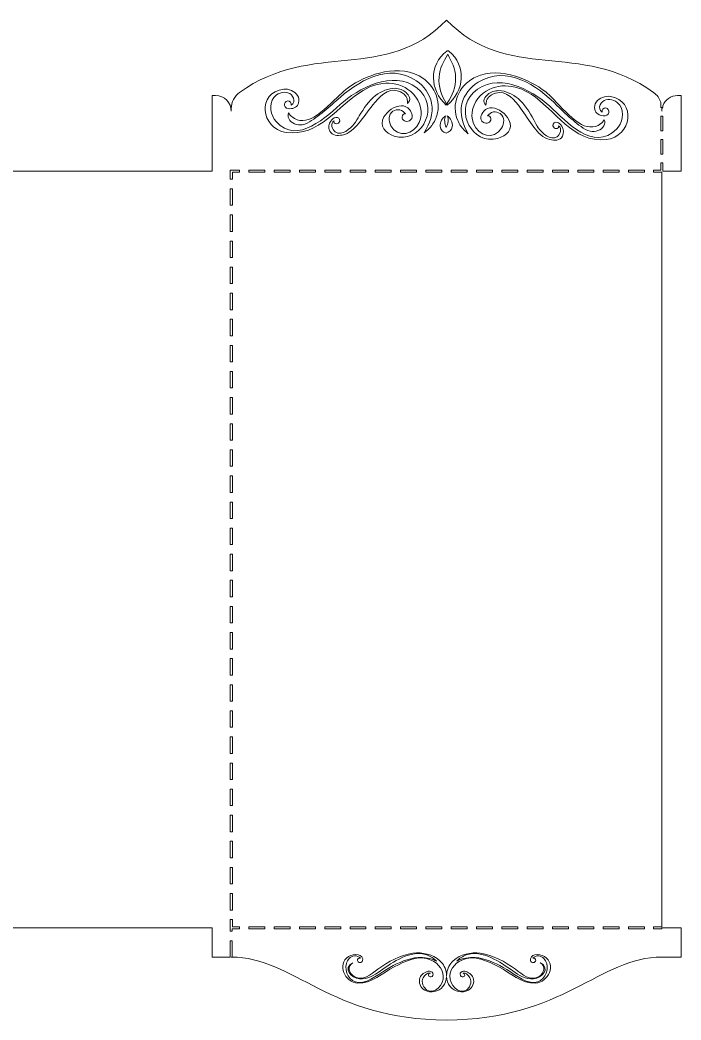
# Model space of a CAD drawing. Extents: x 14 to 986, y -977 to -241.
# Drawn here: x 500 to 986, y -977 to -241 of the extents above; entities that cross this region are included whole.
import ezdxf

# ---------------------------------------------------------------- set-up
doc = ezdxf.new("R2010")
doc.units = 0
doc.header["$MEASUREMENT"] = 0
doc.layers.add('Layer 1', color=7, linetype='Continuous', lineweight=0)

# ---------------------------------------------------------------- blocks, each defined once
blk = doc.blocks.new('Block_0')
at = {"layer": 'Layer 1', "transparency": 33554687}
h = blk.add_hatch(color=256, dxfattribs=at)
h.dxf.hatch_style = 2
h.set_gradient(color1=(240, 202, 210), color2=(240, 202, 210), rotation=58.31008)
edge = h.paths.add_edge_path()
edge.add_spline(control_points=[(972.04, -308.57), (972.04, -308.57), (972.04, -306.53), (972.04, -306.53), (972.04, -306.29), (972.01, -306.06), (972, -305.82), (972, -305.82), (972.38, -305.82), (972.38, -305.82), (972.17, -306.7), (972.04, -307.62), (972.04, -308.57)], knot_values=[0, 0, 0, 0, 1, 1, 1, 2, 2, 2, 3, 3, 3, 4, 4, 4, 4], degree=3, periodic=0)
at = {"layer": 'Layer 1'}
for points, knots in [([(986.16, -352.47), (986.16, -352.47), (986.16, -296.97), (986.16, -296.97), (986.16, -296.97), (983.64, -296.97), (983.64, -296.97), (978.67, -296.97), (974.44, -300.1), (972.79, -304.49), (972.79, -304.49), (972.79, -305.82), (972.79, -305.82), (972.79, -305.82), (972.38, -305.82), (972.38, -305.82), (972.17, -306.7), (972.04, -307.62), (972.04, -308.57), (972.04, -308.57), (972.04, -306.53), (972.04, -306.53), (972.04, -306.29), (972.01, -306.06), (972, -305.82), (972, -305.82), (971.29, -305.82), (971.29, -305.82), (971.29, -305.82), (971.29, -301.97), (971.29, -301.97), (970.35, -299.09), (968.53, -296.53), (966.01, -294.71), (912.26, -256.07), (858.03, -287.83), (813.73, -241.46), (769.46, -287.82), (715.25, -256.09), (661.52, -294.67), (657.68, -297.43), (655.42, -301.88), (655.42, -306.61), (655.42, -306.61), (655.42, -308.59), (655.42, -308.59), (655.42, -302.18), (650.23, -296.99), (643.83, -296.99), (643.83, -296.99), (641.31, -296.99), (641.31, -296.99), (641.31, -296.99), (641.31, -352.49), (641.31, -352.49), (641.31, -352.49), (259.23, -352.49), (259.23, -352.49), (259.23, -352.49), (259.23, -358.49), (259.23, -358.49), (259.23, -358.49), (257.73, -358.49), (257.73, -358.49), (257.73, -358.49), (257.73, -352.49), (257.73, -352.49), (257.73, -352.49), (216.37, -352.49), (216.37, -352.49), (209.31, -352.49), (202.42, -354.69), (196.64, -358.83), (191.46, -362.53), (184.32, -367.8), (175.85, -374.46), (83.12, -456.33), (136.85, -569.55), (13.84, -630.65), (136.85, -691.77), (83.12, -804.98), (175.85, -886.85), (184.36, -893.54), (191.53, -898.83), (196.71, -902.53), (202.45, -906.63), (209.28, -908.82), (216.28, -908.82), (216.28, -908.82), (257.73, -908.82), (257.73, -908.82), (257.73, -908.82), (257.73, -902.82), (257.73, -902.82), (257.73, -902.82), (259.23, -902.82), (259.23, -902.82), (259.23, -902.82), (259.23, -908.82), (259.23, -908.82), (259.23, -908.82), (641.31, -908.82), (641.31, -908.82), (641.31, -908.82), (641.31, -930.33), (641.31, -930.33), (641.31, -930.33), (654.67, -930.33), (654.67, -930.33), (654.67, -930.33), (654.67, -918.33), (654.67, -918.33), (654.67, -918.33), (656.17, -918.33), (656.17, -918.33), (656.17, -918.33), (656.17, -930.33), (656.17, -930.33), (656.17, -930.33), (655.42, -930.33), (655.42, -930.33), (678.26, -930.33), (696.41, -941.9), (719.57, -953.46), (742.72, -965.03), (770.88, -976.6), (813.73, -976.6), (899.43, -976.6), (926.38, -930.33), (972.04, -930.33), (972.04, -930.33), (986.16, -930.33), (986.16, -930.33), (986.16, -930.33), (986.16, -908.82), (986.16, -908.82), (986.16, -908.82), (972.04, -908.82), (972.04, -908.82), (972.04, -908.82), (972.04, -909.57), (972.04, -909.57), (972.04, -909.57), (966.04, -909.57), (966.04, -909.57), (966.04, -909.57), (966.04, -908.07), (966.04, -908.07), (966.04, -908.07), (972.04, -908.07), (972.04, -908.07), (972.04, -908.07), (972.04, -353.24), (972.04, -353.24), (972.04, -353.24), (966.04, -353.24), (966.04, -353.24), (966.04, -353.24), (966.04, -351.74), (966.04, -351.74), (966.04, -351.74), (971.29, -351.74), (971.29, -351.74), (971.29, -351.74), (971.29, -346.49), (971.29, -346.49), (971.29, -346.49), (972.79, -346.49), (972.79, -346.49), (972.79, -346.49), (972.79, -352.47), (972.79, -352.47), (972.79, -352.47), (986.16, -352.47), (986.16, -352.47)], [0, 0, 0, 0, 1, 1, 1, 2, 2, 2, 3, 3, 3, 4, 4, 4, 5, 5, 5, 6, 6, 6, 7, 7, 7, 8, 8, 8, 9, 9, 9, 10, 10, 10, 11, 11, 11, 12, 12, 12, 13, 13, 13, 14, 14, 14, 15, 15, 15, 16, 16, 16, 17, 17, 17, 18, 18, 18, 19, 19, 19, 20, 20, 20, 21, 21, 21, 22, 22, 22, 23, 23, 23, 24, 24, 24, 25, 25, 25, 26, 26, 26, 27, 27, 27, 28, 28, 28, 29, 29, 29, 30, 30, 30, 31, 31, 31, 32, 32, 32, 33, 33, 33, 34, 34, 34, 35, 35, 35, 36, 36, 36, 37, 37, 37, 38, 38, 38, 39, 39, 39, 40, 40, 40, 41, 41, 41, 42, 42, 42, 43, 43, 43, 44, 44, 44, 45, 45, 45, 46, 46, 46, 47, 47, 47, 48, 48, 48, 49, 49, 49, 50, 50, 50, 51, 51, 51, 52, 52, 52, 53, 53, 53, 54, 54, 54, 55, 55, 55, 56, 56, 56, 57, 57, 57, 58, 58, 58, 58]), ([(813.97, -264.34), (814.1, -264.25), (814.4, -264.17), (814.74, -264.09), (815.07, -264.18), (815.37, -264.28), (815.48, -264.38), (828.6, -274.94), (826.82, -293.97), (814.23, -304), (814.23, -304), (814.23, -302.59), (814.23, -302.59), (818.18, -296.91), (820.45, -290.94), (820.42, -283.74), (820.4, -276.8), (817.45, -272.21), (814.68, -266.68), (811.67, -272.08), (808.52, -276.54), (808.19, -283.47), (807.84, -290.65), (809.84, -296.69), (813.52, -302.54), (813.52, -302.54), (813.52, -304.02), (813.52, -304.02), (801.35, -293.45), (800.39, -274.33), (813.97, -264.34)], [0, 0, 0, 0, 1, 1, 1, 2, 2, 2, 3, 3, 3, 4, 4, 4, 5, 5, 5, 6, 6, 6, 7, 7, 7, 8, 8, 8, 9, 9, 9, 10, 10, 10, 10]), ([(695.69, -324.13), (676.72, -321.27), (674.27, -294.58), (693.98, -292.27), (697.67, -291.84), (701.96, -293.72), (704.05, -296.87), (705.12, -298.48), (705.48, -300.37), (704.95, -302.24), (704.09, -305.32), (701.59, -306.63), (698.45, -306.74), (696.88, -306.79), (694.83, -305.96), (694.54, -304.23), (694.28, -302.72), (695.32, -300.99), (696.91, -300.92), (698.58, -300.85), (699.76, -302.59), (699.5, -304.14), (703.45, -301.4), (700.82, -296.05), (697.08, -294.93), (693.41, -293.82), (688.96, -295.46), (686.66, -298.47), (682.78, -303.54), (684.33, -311.74), (688.33, -316.18), (704.28, -333.91), (725.35, -312.18), (737.98, -301.55), (752.44, -289.37), (778.91, -277.23), (794.87, -294.14), (808.07, -308.14), (793.78, -332.78), (775.3, -326.79), (768.87, -324.71), (763.82, -319.53), (767.7, -312.74), (770.15, -308.42), (775.35, -304.64), (780.43, -304.53), (782.81, -304.48), (784.99, -305.38), (786.44, -307.3), (788.42, -309.92), (789.78, -313.52), (786.36, -315.55), (784.21, -316.82), (780.58, -315.35), (781.02, -312.54), (781.21, -311.34), (782.19, -310.08), (783.49, -310.54), (782.14, -309.17), (781.44, -307.92), (779.36, -307.5), (777.64, -307.16), (775.78, -307.54), (774.33, -308.55), (770.78, -311.04), (770.82, -315.67), (772.81, -319.15), (778.12, -328.46), (789.65, -325.71), (793.56, -316.76), (796.72, -309.5), (794.55, -301.52), (789.3, -295.91), (779.35, -285.29), (764.21, -286.22), (752.29, -293.25), (734.3, -303.86), (719.68, -327.76), (695.69, -324.13)], [0, 0, 0, 0, 1, 1, 1, 2, 2, 2, 3, 3, 3, 4, 4, 4, 5, 5, 5, 6, 6, 6, 7, 7, 7, 8, 8, 8, 9, 9, 9, 10, 10, 10, 11, 11, 11, 12, 12, 12, 13, 13, 13, 14, 14, 14, 15, 15, 15, 16, 16, 16, 17, 17, 17, 18, 18, 18, 19, 19, 19, 20, 20, 20, 21, 21, 21, 22, 22, 22, 23, 23, 23, 24, 24, 24, 25, 25, 25, 26, 26, 26, 26]), ([(716.11, -312.79), (723.43, -308.5), (729.32, -302.06), (735.46, -296.3), (737.4, -294.49), (739.35, -292.65), (741.53, -291.12), (748.46, -286.24), (756.17, -282.7), (764.35, -280.51), (774.05, -277.91), (784.44, -277.71), (793.53, -282.54), (796.69, -284.23), (799.55, -286.51), (801.83, -289.28), (805.7, -293.96), (807.85, -299.99), (807.55, -306.08), (807.39, -309.15), (806.62, -312.16), (805.3, -314.93), (804.6, -316.4), (803.76, -317.79), (802.79, -319.09), (801.26, -321.14), (799.23, -322.75), (797.26, -324.34), (801.16, -317.63), (804.39, -310.44), (802.74, -302.5), (801.34, -295.79), (797.11, -290.01), (791.5, -286.18), (771.23, -272.36), (748.22, -286.43), (732.59, -300.9), (728.75, -304.45), (724.8, -307.87), (720.56, -310.94), (716.67, -313.76), (712.52, -317.55), (707.65, -318.47), (703.82, -319.19), (699.52, -317.52), (697.7, -313.99), (697.08, -312.77), (696.89, -310.97), (697.59, -309.75), (697.9, -310.58), (699.68, -312.25), (700.06, -312.59), (704.85, -316.83), (710.92, -315.83), (716.11, -312.79)], [0, 0, 0, 0, 1, 1, 1, 2, 2, 2, 3, 3, 3, 4, 4, 4, 5, 5, 5, 6, 6, 6, 7, 7, 7, 8, 8, 8, 9, 9, 9, 10, 10, 10, 11, 11, 11, 12, 12, 12, 13, 13, 13, 14, 14, 14, 15, 15, 15, 16, 16, 16, 17, 17, 17, 18, 18, 18, 18]), ([(931.01, -329.37), (906.88, -331.92), (893.34, -307.4), (875.84, -296), (864.24, -288.44), (849.16, -286.84), (838.74, -297.01), (833.25, -302.38), (830.73, -310.25), (833.57, -317.65), (837.07, -326.76), (848.48, -330.02), (854.19, -320.96), (856.33, -317.57), (856.58, -312.94), (853.14, -310.31), (851.74, -309.23), (849.9, -308.77), (848.15, -309.03), (846.06, -309.35), (845.31, -310.58), (843.9, -311.88), (845.22, -311.48), (846.15, -312.79), (846.28, -313.99), (846.6, -316.81), (842.9, -318.13), (840.81, -316.76), (837.49, -314.58), (839.01, -311.04), (841.09, -308.52), (842.63, -306.66), (844.85, -305.86), (847.22, -306.02), (852.3, -306.35), (857.32, -310.36), (859.58, -314.78), (863.15, -321.74), (857.89, -326.69), (851.36, -328.48), (832.63, -333.64), (819.45, -308.39), (833.26, -294.99), (849.95, -278.8), (875.85, -292.11), (889.76, -304.92), (901.91, -316.11), (921.99, -338.75), (938.71, -321.75), (942.91, -317.49), (944.82, -309.37), (941.17, -304.13), (939, -301.02), (934.63, -299.18), (930.92, -300.12), (927.13, -301.08), (924.26, -306.31), (928.09, -309.22), (927.9, -307.66), (929.15, -305.97), (930.82, -306.12), (932.4, -306.26), (933.37, -308.04), (933.04, -309.53), (932.68, -311.25), (930.59, -311.99), (929.02, -311.86), (925.89, -311.62), (923.46, -310.2), (922.73, -307.08), (922.28, -305.19), (922.73, -303.31), (923.87, -301.76), (926.1, -298.7), (930.46, -297.02), (934.13, -297.61), (953.72, -300.8), (950.09, -327.34), (931.01, -329.37)], [0, 0, 0, 0, 1, 1, 1, 2, 2, 2, 3, 3, 3, 4, 4, 4, 5, 5, 5, 6, 6, 6, 7, 7, 7, 8, 8, 8, 9, 9, 9, 10, 10, 10, 11, 11, 11, 12, 12, 12, 13, 13, 13, 14, 14, 14, 15, 15, 15, 16, 16, 16, 17, 17, 17, 18, 18, 18, 19, 19, 19, 20, 20, 20, 21, 21, 21, 22, 22, 22, 23, 23, 23, 24, 24, 24, 25, 25, 25, 26, 26, 26, 26]), ([(835.11, -283.47), (844.4, -279.04), (854.78, -279.71), (864.35, -282.73), (872.43, -285.29), (879.98, -289.16), (886.68, -294.35), (888.78, -295.98), (890.66, -297.89), (892.51, -299.79), (898.39, -305.82), (903.99, -312.52), (911.12, -317.13), (916.16, -320.39), (922.18, -321.66), (927.16, -317.64), (927.55, -317.32), (929.39, -315.72), (929.74, -314.91), (930.39, -316.16), (930.13, -317.95), (929.44, -319.15), (927.48, -322.59), (923.1, -324.07), (919.32, -323.18), (914.49, -322.04), (910.51, -318.07), (906.75, -315.08), (902.65, -311.82), (898.86, -308.23), (895.18, -304.51), (880.21, -289.37), (857.85, -274.29), (836.98, -287.2), (831.2, -290.77), (826.72, -296.35), (825.03, -302.99), (823.02, -310.85), (825.94, -318.18), (829.54, -325.06), (827.64, -323.38), (825.68, -321.68), (824.24, -319.57), (823.33, -318.22), (822.55, -316.79), (821.91, -315.3), (820.72, -312.48), (820.08, -309.43), (820.06, -306.36), (820.03, -300.26), (822.45, -294.33), (826.51, -289.83), (828.92, -287.16), (831.87, -285.01), (835.11, -283.47)], [0, 0, 0, 0, 1, 1, 1, 2, 2, 2, 3, 3, 3, 4, 4, 4, 5, 5, 5, 6, 6, 6, 7, 7, 7, 8, 8, 8, 9, 9, 9, 10, 10, 10, 11, 11, 11, 12, 12, 12, 13, 13, 13, 14, 14, 14, 15, 15, 15, 16, 16, 16, 17, 17, 17, 18, 18, 18, 18]), ([(727.81, -323.07), (726.68, -320.86), (727.14, -317.69), (728.6, -315.72), (729.44, -314.6), (730.77, -313.34), (732.18, -313.08), (733.86, -312.77), (735.58, -313.96), (735.14, -315.82), (734.88, -316.92), (733.77, -317.75), (732.65, -317.7), (732.22, -317.68), (731.42, -317.46), (731.12, -317.12), (730.88, -316.84), (730.57, -315.83), (730.98, -315.56), (728.17, -317.43), (729.4, -322.11), (731.8, -323.77), (736.58, -327.09), (742.95, -321.23), (745.83, -317.82), (747.27, -316.11), (748.31, -313.87), (749.49, -311.97), (752.88, -306.52), (756.35, -300.87), (761.56, -296.96), (765.64, -293.88), (770.89, -291.57), (776.08, -291.69), (778.91, -291.76), (781.88, -293.05), (784.01, -294.88), (785.11, -295.83), (786.08, -297.01), (786.51, -298.43), (787.13, -300.47), (786.24, -301.38), (785.01, -302.9), (784.98, -301.54), (785, -300.4), (784.68, -299.31), (784.48, -298.59), (784.13, -297.9), (783.53, -297.18), (782.19, -295.57), (780.32, -294.42), (778.38, -293.68), (770.63, -290.72), (763.77, -298.56), (759.51, -303.86), (755.95, -308.29), (752.74, -313), (749.12, -317.38), (745.93, -321.23), (742.04, -325.06), (736.95, -326.02), (733.57, -326.65), (729.58, -326.54), (727.81, -323.07)], [0, 0, 0, 0, 1, 1, 1, 2, 2, 2, 3, 3, 3, 4, 4, 4, 5, 5, 5, 6, 6, 6, 7, 7, 7, 8, 8, 8, 9, 9, 9, 10, 10, 10, 11, 11, 11, 12, 12, 12, 13, 13, 13, 14, 14, 14, 15, 15, 15, 16, 16, 16, 17, 17, 17, 18, 18, 18, 19, 19, 19, 20, 20, 20, 21, 21, 21, 21]), ([(896.14, -319.23), (896.53, -319.52), (896.17, -320.52), (895.93, -320.78), (895.61, -321.12), (894.8, -321.3), (894.38, -321.3), (893.25, -321.29), (892.18, -320.41), (891.97, -319.3), (891.61, -317.43), (893.39, -316.31), (895.04, -316.7), (896.45, -317.03), (897.72, -318.34), (898.51, -319.49), (899.88, -321.53), (900.19, -324.71), (898.97, -326.88), (897.05, -330.26), (893.06, -330.2), (889.71, -329.41), (884.67, -328.23), (880.95, -324.23), (877.94, -320.24), (874.51, -315.71), (871.51, -310.86), (868.16, -306.28), (864.13, -300.79), (857.63, -292.65), (849.75, -295.27), (847.78, -295.92), (845.86, -296.98), (844.45, -298.53), (843.82, -299.23), (843.44, -299.91), (843.2, -300.61), (842.84, -301.69), (842.81, -302.82), (842.72, -304.19), (841.56, -302.61), (840.71, -301.66), (841.42, -299.65), (841.91, -298.26), (842.94, -297.11), (844.07, -296.21), (846.28, -294.48), (849.31, -293.32), (852.14, -293.38), (857.33, -293.49), (862.47, -296.04), (866.42, -299.29), (871.44, -303.43), (874.66, -309.23), (877.8, -314.82), (878.89, -316.77), (879.84, -319.06), (881.2, -320.83), (883.93, -324.37), (890.03, -330.5), (894.96, -327.4), (897.42, -325.84), (898.86, -321.22), (896.14, -319.23)], [0, 0, 0, 0, 1, 1, 1, 2, 2, 2, 3, 3, 3, 4, 4, 4, 5, 5, 5, 6, 6, 6, 7, 7, 7, 8, 8, 8, 9, 9, 9, 10, 10, 10, 11, 11, 11, 12, 12, 12, 13, 13, 13, 14, 14, 14, 15, 15, 15, 16, 16, 16, 17, 17, 17, 18, 18, 18, 19, 19, 19, 20, 20, 20, 21, 21, 21, 21]), ([(972.04, -308.57), (972.04, -308.57), (972.04, -306.53), (972.04, -306.53), (972.04, -306.29), (972.01, -306.06), (972, -305.82), (972, -305.82), (972.38, -305.82), (972.38, -305.82), (972.17, -306.7), (972.04, -307.62), (972.04, -308.57)], [0, 0, 0, 0, 1, 1, 1, 2, 2, 2, 3, 3, 3, 4, 4, 4, 4]), ([(809.07, -319.68), (808.7, -316.48), (810.55, -313.6), (813.05, -311.81), (811.88, -314.48), (812.18, -317.63), (813.48, -320.43), (814.9, -317.68), (815.33, -314.53), (814.27, -311.8), (816.71, -313.71), (818.45, -316.67), (817.93, -319.88), (817.52, -322.54), (815.65, -324.03), (813.4, -324.7), (811.18, -323.93), (809.38, -322.36), (809.07, -319.68)], [0, 0, 0, 0, 1, 1, 1, 2, 2, 2, 3, 3, 3, 4, 4, 4, 5, 5, 5, 6, 6, 6, 6]), ([(971.29, -312.14), (971.29, -312.14), (972.79, -312.14), (972.79, -312.14), (972.79, -312.14), (972.79, -322.99), (972.79, -322.99), (972.79, -322.99), (971.29, -322.99), (971.29, -322.99), (971.29, -322.99), (971.29, -312.14), (971.29, -312.14)], [0, 0, 0, 0, 1, 1, 1, 2, 2, 2, 3, 3, 3, 4, 4, 4, 4]), ([(971.29, -340.16), (971.29, -340.16), (971.29, -329.32), (971.29, -329.32), (971.29, -329.32), (972.79, -329.32), (972.79, -329.32), (972.79, -329.32), (972.79, -340.16), (972.79, -340.16), (972.79, -340.16), (971.29, -340.16), (971.29, -340.16)], [0, 0, 0, 0, 1, 1, 1, 2, 2, 2, 3, 3, 3, 4, 4, 4, 4]), ([(661.43, -353.24), (661.43, -353.24), (656.18, -353.24), (656.18, -353.24), (656.18, -353.24), (656.18, -358.49), (656.18, -358.49), (656.18, -358.49), (654.68, -358.49), (654.68, -358.49), (654.68, -358.49), (654.68, -351.74), (654.68, -351.74), (654.68, -351.74), (661.43, -351.74), (661.43, -351.74), (661.43, -351.74), (661.43, -353.24), (661.43, -353.24)], [0, 0, 0, 0, 1, 1, 1, 2, 2, 2, 3, 3, 3, 4, 4, 4, 5, 5, 5, 6, 6, 6, 6]), ([(680.03, -353.24), (680.03, -353.24), (668.28, -353.24), (668.28, -353.24), (668.28, -353.24), (668.28, -351.74), (668.28, -351.74), (668.28, -351.74), (680.03, -351.74), (680.03, -351.74), (680.03, -351.74), (680.03, -353.24), (680.03, -353.24)], [0, 0, 0, 0, 1, 1, 1, 2, 2, 2, 3, 3, 3, 4, 4, 4, 4]), ([(698.64, -353.24), (698.64, -353.24), (686.89, -353.24), (686.89, -353.24), (686.89, -353.24), (686.89, -351.74), (686.89, -351.74), (686.89, -351.74), (698.64, -351.74), (698.64, -351.74), (698.64, -351.74), (698.64, -353.24), (698.64, -353.24)], [0, 0, 0, 0, 1, 1, 1, 2, 2, 2, 3, 3, 3, 4, 4, 4, 4]), ([(717.25, -353.24), (717.25, -353.24), (705.5, -353.24), (705.5, -353.24), (705.5, -353.24), (705.5, -351.74), (705.5, -351.74), (705.5, -351.74), (717.25, -351.74), (717.25, -351.74), (717.25, -351.74), (717.25, -353.24), (717.25, -353.24)], [0, 0, 0, 0, 1, 1, 1, 2, 2, 2, 3, 3, 3, 4, 4, 4, 4]), ([(735.86, -353.24), (735.86, -353.24), (724.11, -353.24), (724.11, -353.24), (724.11, -353.24), (724.11, -351.74), (724.11, -351.74), (724.11, -351.74), (735.86, -351.74), (735.86, -351.74), (735.86, -351.74), (735.86, -353.24), (735.86, -353.24)], [0, 0, 0, 0, 1, 1, 1, 2, 2, 2, 3, 3, 3, 4, 4, 4, 4]), ([(742.72, -353.24), (742.72, -353.24), (742.72, -351.74), (742.72, -351.74), (742.72, -351.74), (754.47, -351.74), (754.47, -351.74), (754.47, -351.74), (754.47, -353.24), (754.47, -353.24), (754.47, -353.24), (742.72, -353.24), (742.72, -353.24)], [0, 0, 0, 0, 1, 1, 1, 2, 2, 2, 3, 3, 3, 4, 4, 4, 4]), ([(761.33, -353.24), (761.33, -353.24), (761.33, -351.74), (761.33, -351.74), (761.33, -351.74), (773.09, -351.74), (773.09, -351.74), (773.09, -351.74), (773.09, -353.24), (773.09, -353.24), (773.09, -353.24), (761.33, -353.24), (761.33, -353.24)], [0, 0, 0, 0, 1, 1, 1, 2, 2, 2, 3, 3, 3, 4, 4, 4, 4]), ([(779.94, -353.24), (779.94, -353.24), (779.94, -351.74), (779.94, -351.74), (779.94, -351.74), (791.69, -351.74), (791.69, -351.74), (791.69, -351.74), (791.69, -353.24), (791.69, -353.24), (791.69, -353.24), (779.94, -353.24), (779.94, -353.24)], [0, 0, 0, 0, 1, 1, 1, 2, 2, 2, 3, 3, 3, 4, 4, 4, 4]), ([(798.55, -353.24), (798.55, -353.24), (798.55, -351.74), (798.55, -351.74), (798.55, -351.74), (810.3, -351.74), (810.3, -351.74), (810.3, -351.74), (810.3, -353.24), (810.3, -353.24), (810.3, -353.24), (798.55, -353.24), (798.55, -353.24)], [0, 0, 0, 0, 1, 1, 1, 2, 2, 2, 3, 3, 3, 4, 4, 4, 4]), ([(817.16, -353.24), (817.16, -353.24), (817.16, -351.74), (817.16, -351.74), (817.16, -351.74), (828.92, -351.74), (828.92, -351.74), (828.92, -351.74), (828.92, -353.24), (828.92, -353.24), (828.92, -353.24), (817.16, -353.24), (817.16, -353.24)], [0, 0, 0, 0, 1, 1, 1, 2, 2, 2, 3, 3, 3, 4, 4, 4, 4]), ([(835.77, -353.24), (835.77, -353.24), (835.77, -351.74), (835.77, -351.74), (835.77, -351.74), (847.53, -351.74), (847.53, -351.74), (847.53, -351.74), (847.53, -353.24), (847.53, -353.24), (847.53, -353.24), (835.77, -353.24), (835.77, -353.24)], [0, 0, 0, 0, 1, 1, 1, 2, 2, 2, 3, 3, 3, 4, 4, 4, 4]), ([(866.14, -351.74), (866.14, -351.74), (866.14, -353.24), (866.14, -353.24), (866.14, -353.24), (854.38, -353.24), (854.38, -353.24), (854.38, -353.24), (854.38, -351.74), (854.38, -351.74), (854.38, -351.74), (866.14, -351.74), (866.14, -351.74)], [0, 0, 0, 0, 1, 1, 1, 2, 2, 2, 3, 3, 3, 4, 4, 4, 4]), ([(872.99, -353.24), (872.99, -353.24), (872.99, -351.74), (872.99, -351.74), (872.99, -351.74), (884.75, -351.74), (884.75, -351.74), (884.75, -351.74), (884.75, -353.24), (884.75, -353.24), (884.75, -353.24), (872.99, -353.24), (872.99, -353.24)], [0, 0, 0, 0, 1, 1, 1, 2, 2, 2, 3, 3, 3, 4, 4, 4, 4]), ([(903.36, -353.24), (903.36, -353.24), (891.6, -353.24), (891.6, -353.24), (891.6, -353.24), (891.6, -351.74), (891.6, -351.74), (891.6, -351.74), (903.36, -351.74), (903.36, -351.74), (903.36, -351.74), (903.36, -353.24), (903.36, -353.24)], [0, 0, 0, 0, 1, 1, 1, 2, 2, 2, 3, 3, 3, 4, 4, 4, 4]), ([(921.97, -353.24), (921.97, -353.24), (910.21, -353.24), (910.21, -353.24), (910.21, -353.24), (910.21, -351.74), (910.21, -351.74), (910.21, -351.74), (921.97, -351.74), (921.97, -351.74), (921.97, -351.74), (921.97, -353.24), (921.97, -353.24)], [0, 0, 0, 0, 1, 1, 1, 2, 2, 2, 3, 3, 3, 4, 4, 4, 4]), ([(940.58, -353.24), (940.58, -353.24), (928.82, -353.24), (928.82, -353.24), (928.82, -353.24), (928.82, -351.74), (928.82, -351.74), (928.82, -351.74), (940.58, -351.74), (940.58, -351.74), (940.58, -351.74), (940.58, -353.24), (940.58, -353.24)], [0, 0, 0, 0, 1, 1, 1, 2, 2, 2, 3, 3, 3, 4, 4, 4, 4]), ([(959.19, -353.24), (959.19, -353.24), (947.43, -353.24), (947.43, -353.24), (947.43, -353.24), (947.43, -351.74), (947.43, -351.74), (947.43, -351.74), (959.19, -351.74), (959.19, -351.74), (959.19, -351.74), (959.19, -353.24), (959.19, -353.24)], [0, 0, 0, 0, 1, 1, 1, 2, 2, 2, 3, 3, 3, 4, 4, 4, 4]), ([(654.68, -365.56), (654.68, -365.56), (656.18, -365.56), (656.18, -365.56), (656.18, -365.56), (656.18, -377.67), (656.18, -377.67), (656.18, -377.67), (654.68, -377.67), (654.68, -377.67), (654.68, -377.67), (654.68, -365.56), (654.68, -365.56)], [0, 0, 0, 0, 1, 1, 1, 2, 2, 2, 3, 3, 3, 4, 4, 4, 4]), ([(654.68, -384.74), (654.68, -384.74), (656.18, -384.74), (656.18, -384.74), (656.18, -384.74), (656.18, -396.86), (656.18, -396.86), (656.18, -396.86), (654.68, -396.86), (654.68, -396.86), (654.68, -396.86), (654.68, -384.74), (654.68, -384.74)], [0, 0, 0, 0, 1, 1, 1, 2, 2, 2, 3, 3, 3, 4, 4, 4, 4]), ([(654.68, -403.93), (654.68, -403.93), (656.18, -403.93), (656.18, -403.93), (656.18, -403.93), (656.18, -416.05), (656.18, -416.05), (656.18, -416.05), (654.68, -416.05), (654.68, -416.05), (654.68, -416.05), (654.68, -403.93), (654.68, -403.93)], [0, 0, 0, 0, 1, 1, 1, 2, 2, 2, 3, 3, 3, 4, 4, 4, 4]), ([(654.68, -423.12), (654.68, -423.12), (656.18, -423.12), (656.18, -423.12), (656.18, -423.12), (656.18, -435.24), (656.18, -435.24), (656.18, -435.24), (654.68, -435.24), (654.68, -435.24), (654.68, -435.24), (654.68, -423.12), (654.68, -423.12)], [0, 0, 0, 0, 1, 1, 1, 2, 2, 2, 3, 3, 3, 4, 4, 4, 4]), ([(654.68, -442.31), (654.68, -442.31), (656.18, -442.31), (656.18, -442.31), (656.18, -442.31), (656.18, -454.43), (656.18, -454.43), (656.18, -454.43), (654.68, -454.43), (654.68, -454.43), (654.68, -454.43), (654.68, -442.31), (654.68, -442.31)], [0, 0, 0, 0, 1, 1, 1, 2, 2, 2, 3, 3, 3, 4, 4, 4, 4]), ([(654.68, -461.5), (654.68, -461.5), (656.18, -461.5), (656.18, -461.5), (656.18, -461.5), (656.18, -473.61), (656.18, -473.61), (656.18, -473.61), (654.68, -473.61), (654.68, -473.61), (654.68, -473.61), (654.68, -461.5), (654.68, -461.5)], [0, 0, 0, 0, 1, 1, 1, 2, 2, 2, 3, 3, 3, 4, 4, 4, 4]), ([(654.68, -480.68), (654.68, -480.68), (656.18, -480.68), (656.18, -480.68), (656.18, -480.68), (656.18, -492.8), (656.18, -492.8), (656.18, -492.8), (654.68, -492.8), (654.68, -492.8), (654.68, -492.8), (654.68, -480.68), (654.68, -480.68)], [0, 0, 0, 0, 1, 1, 1, 2, 2, 2, 3, 3, 3, 4, 4, 4, 4]), ([(654.68, -499.87), (654.68, -499.87), (656.18, -499.87), (656.18, -499.87), (656.18, -499.87), (656.18, -511.99), (656.18, -511.99), (656.18, -511.99), (654.68, -511.99), (654.68, -511.99), (654.68, -511.99), (654.68, -499.87), (654.68, -499.87)], [0, 0, 0, 0, 1, 1, 1, 2, 2, 2, 3, 3, 3, 4, 4, 4, 4]), ([(654.68, -519.06), (654.68, -519.06), (656.18, -519.06), (656.18, -519.06), (656.18, -519.06), (656.18, -531.18), (656.18, -531.18), (656.18, -531.18), (654.68, -531.18), (654.68, -531.18), (654.68, -531.18), (654.68, -519.06), (654.68, -519.06)], [0, 0, 0, 0, 1, 1, 1, 2, 2, 2, 3, 3, 3, 4, 4, 4, 4]), ([(654.68, -538.25), (654.68, -538.25), (656.18, -538.25), (656.18, -538.25), (656.18, -538.25), (656.18, -550.37), (656.18, -550.37), (656.18, -550.37), (654.68, -550.37), (654.68, -550.37), (654.68, -550.37), (654.68, -538.25), (654.68, -538.25)], [0, 0, 0, 0, 1, 1, 1, 2, 2, 2, 3, 3, 3, 4, 4, 4, 4]), ([(654.68, -557.43), (654.68, -557.43), (656.18, -557.43), (656.18, -557.43), (656.18, -557.43), (656.18, -569.55), (656.18, -569.55), (656.18, -569.55), (654.68, -569.55), (654.68, -569.55), (654.68, -569.55), (654.68, -557.43), (654.68, -557.43)], [0, 0, 0, 0, 1, 1, 1, 2, 2, 2, 3, 3, 3, 4, 4, 4, 4]), ([(654.68, -576.62), (654.68, -576.62), (656.18, -576.62), (656.18, -576.62), (656.18, -576.62), (656.18, -588.74), (656.18, -588.74), (656.18, -588.74), (654.68, -588.74), (654.68, -588.74), (654.68, -588.74), (654.68, -576.62), (654.68, -576.62)], [0, 0, 0, 0, 1, 1, 1, 2, 2, 2, 3, 3, 3, 4, 4, 4, 4]), ([(654.68, -595.81), (654.68, -595.81), (656.18, -595.81), (656.18, -595.81), (656.18, -595.81), (656.18, -607.93), (656.18, -607.93), (656.18, -607.93), (654.68, -607.93), (654.68, -607.93), (654.68, -607.93), (654.68, -595.81), (654.68, -595.81)], [0, 0, 0, 0, 1, 1, 1, 2, 2, 2, 3, 3, 3, 4, 4, 4, 4]), ([(654.68, -615), (654.68, -615), (656.18, -615), (656.18, -615), (656.18, -615), (656.18, -627.12), (656.18, -627.12), (656.18, -627.12), (654.68, -627.12), (654.68, -627.12), (654.68, -627.12), (654.68, -615), (654.68, -615)], [0, 0, 0, 0, 1, 1, 1, 2, 2, 2, 3, 3, 3, 4, 4, 4, 4]), ([(654.68, -634.19), (654.68, -634.19), (656.18, -634.19), (656.18, -634.19), (656.18, -634.19), (656.18, -646.3), (656.18, -646.3), (656.18, -646.3), (654.68, -646.3), (654.68, -646.3), (654.68, -646.3), (654.68, -634.19), (654.68, -634.19)], [0, 0, 0, 0, 1, 1, 1, 2, 2, 2, 3, 3, 3, 4, 4, 4, 4]), ([(654.68, -653.37), (654.68, -653.37), (656.18, -653.37), (656.18, -653.37), (656.18, -653.37), (656.18, -665.49), (656.18, -665.49), (656.18, -665.49), (654.68, -665.49), (654.68, -665.49), (654.68, -665.49), (654.68, -653.37), (654.68, -653.37)], [0, 0, 0, 0, 1, 1, 1, 2, 2, 2, 3, 3, 3, 4, 4, 4, 4]), ([(654.68, -672.56), (654.68, -672.56), (656.18, -672.56), (656.18, -672.56), (656.18, -672.56), (656.18, -684.68), (656.18, -684.68), (656.18, -684.68), (654.68, -684.68), (654.68, -684.68), (654.68, -684.68), (654.68, -672.56), (654.68, -672.56)], [0, 0, 0, 0, 1, 1, 1, 2, 2, 2, 3, 3, 3, 4, 4, 4, 4]), ([(654.68, -691.75), (654.68, -691.75), (656.18, -691.75), (656.18, -691.75), (656.18, -691.75), (656.18, -703.87), (656.18, -703.87), (656.18, -703.87), (654.68, -703.87), (654.68, -703.87), (654.68, -703.87), (654.68, -691.75), (654.68, -691.75)], [0, 0, 0, 0, 1, 1, 1, 2, 2, 2, 3, 3, 3, 4, 4, 4, 4]), ([(654.68, -710.94), (654.68, -710.94), (656.18, -710.94), (656.18, -710.94), (656.18, -710.94), (656.18, -723.06), (656.18, -723.06), (656.18, -723.06), (654.68, -723.06), (654.68, -723.06), (654.68, -723.06), (654.68, -710.94), (654.68, -710.94)], [0, 0, 0, 0, 1, 1, 1, 2, 2, 2, 3, 3, 3, 4, 4, 4, 4]), ([(654.68, -730.13), (654.68, -730.13), (656.18, -730.13), (656.18, -730.13), (656.18, -730.13), (656.18, -742.24), (656.18, -742.24), (656.18, -742.24), (654.68, -742.24), (654.68, -742.24), (654.68, -742.24), (654.68, -730.13), (654.68, -730.13)], [0, 0, 0, 0, 1, 1, 1, 2, 2, 2, 3, 3, 3, 4, 4, 4, 4]), ([(654.68, -749.31), (654.68, -749.31), (656.18, -749.31), (656.18, -749.31), (656.18, -749.31), (656.18, -761.43), (656.18, -761.43), (656.18, -761.43), (654.68, -761.43), (654.68, -761.43), (654.68, -761.43), (654.68, -749.31), (654.68, -749.31)], [0, 0, 0, 0, 1, 1, 1, 2, 2, 2, 3, 3, 3, 4, 4, 4, 4]), ([(654.68, -768.5), (654.68, -768.5), (656.18, -768.5), (656.18, -768.5), (656.18, -768.5), (656.18, -780.62), (656.18, -780.62), (656.18, -780.62), (654.68, -780.62), (654.68, -780.62), (654.68, -780.62), (654.68, -768.5), (654.68, -768.5)], [0, 0, 0, 0, 1, 1, 1, 2, 2, 2, 3, 3, 3, 4, 4, 4, 4]), ([(654.68, -787.69), (654.68, -787.69), (656.18, -787.69), (656.18, -787.69), (656.18, -787.69), (656.18, -799.81), (656.18, -799.81), (656.18, -799.81), (654.68, -799.81), (654.68, -799.81), (654.68, -799.81), (654.68, -787.69), (654.68, -787.69)], [0, 0, 0, 0, 1, 1, 1, 2, 2, 2, 3, 3, 3, 4, 4, 4, 4]), ([(654.68, -806.88), (654.68, -806.88), (656.18, -806.88), (656.18, -806.88), (656.18, -806.88), (656.18, -819), (656.18, -819), (656.18, -819), (654.68, -819), (654.68, -819), (654.68, -819), (654.68, -806.88), (654.68, -806.88)], [0, 0, 0, 0, 1, 1, 1, 2, 2, 2, 3, 3, 3, 4, 4, 4, 4]), ([(654.68, -826.06), (654.68, -826.06), (656.18, -826.06), (656.18, -826.06), (656.18, -826.06), (656.18, -838.18), (656.18, -838.18), (656.18, -838.18), (654.68, -838.18), (654.68, -838.18), (654.68, -838.18), (654.68, -826.06), (654.68, -826.06)], [0, 0, 0, 0, 1, 1, 1, 2, 2, 2, 3, 3, 3, 4, 4, 4, 4]), ([(654.68, -845.25), (654.68, -845.25), (656.18, -845.25), (656.18, -845.25), (656.18, -845.25), (656.18, -857.37), (656.18, -857.37), (656.18, -857.37), (654.68, -857.37), (654.68, -857.37), (654.68, -857.37), (654.68, -845.25), (654.68, -845.25)], [0, 0, 0, 0, 1, 1, 1, 2, 2, 2, 3, 3, 3, 4, 4, 4, 4]), ([(654.68, -864.44), (654.68, -864.44), (656.18, -864.44), (656.18, -864.44), (656.18, -864.44), (656.18, -876.56), (656.18, -876.56), (656.18, -876.56), (654.68, -876.56), (654.68, -876.56), (654.68, -876.56), (654.68, -864.44), (654.68, -864.44)], [0, 0, 0, 0, 1, 1, 1, 2, 2, 2, 3, 3, 3, 4, 4, 4, 4]), ([(654.68, -883.63), (654.68, -883.63), (656.18, -883.63), (656.18, -883.63), (656.18, -883.63), (656.18, -895.75), (656.18, -895.75), (656.18, -895.75), (654.68, -895.75), (654.68, -895.75), (654.68, -895.75), (654.68, -883.63), (654.68, -883.63)], [0, 0, 0, 0, 1, 1, 1, 2, 2, 2, 3, 3, 3, 4, 4, 4, 4]), ([(661.43, -909.57), (661.43, -909.57), (656.17, -909.57), (656.17, -909.57), (656.17, -909.57), (656.17, -911.33), (656.17, -911.33), (656.17, -911.33), (654.67, -911.33), (654.67, -911.33), (654.67, -911.33), (654.67, -908.32), (654.67, -908.32), (654.67, -908.32), (654.68, -908.32), (654.68, -908.32), (654.68, -908.32), (654.68, -902.82), (654.68, -902.82), (654.68, -902.82), (656.18, -902.82), (656.18, -902.82), (656.18, -902.82), (656.18, -908.07), (656.18, -908.07), (656.18, -908.07), (661.43, -908.07), (661.43, -908.07), (661.43, -908.07), (661.43, -909.57), (661.43, -909.57)], [0, 0, 0, 0, 1, 1, 1, 2, 2, 2, 3, 3, 3, 4, 4, 4, 5, 5, 5, 6, 6, 6, 7, 7, 7, 8, 8, 8, 9, 9, 9, 10, 10, 10, 10]), ([(680.03, -909.57), (680.03, -909.57), (668.28, -909.57), (668.28, -909.57), (668.28, -909.57), (668.28, -908.07), (668.28, -908.07), (668.28, -908.07), (680.03, -908.07), (680.03, -908.07), (680.03, -908.07), (680.03, -909.57), (680.03, -909.57)], [0, 0, 0, 0, 1, 1, 1, 2, 2, 2, 3, 3, 3, 4, 4, 4, 4]), ([(698.64, -909.57), (698.64, -909.57), (686.89, -909.57), (686.89, -909.57), (686.89, -909.57), (686.89, -908.07), (686.89, -908.07), (686.89, -908.07), (698.64, -908.07), (698.64, -908.07), (698.64, -908.07), (698.64, -909.57), (698.64, -909.57)], [0, 0, 0, 0, 1, 1, 1, 2, 2, 2, 3, 3, 3, 4, 4, 4, 4]), ([(717.25, -909.57), (717.25, -909.57), (705.5, -909.57), (705.5, -909.57), (705.5, -909.57), (705.5, -908.07), (705.5, -908.07), (705.5, -908.07), (717.25, -908.07), (717.25, -908.07), (717.25, -908.07), (717.25, -909.57), (717.25, -909.57)], [0, 0, 0, 0, 1, 1, 1, 2, 2, 2, 3, 3, 3, 4, 4, 4, 4]), ([(735.86, -909.57), (735.86, -909.57), (724.11, -909.57), (724.11, -909.57), (724.11, -909.57), (724.11, -908.07), (724.11, -908.07), (724.11, -908.07), (735.86, -908.07), (735.86, -908.07), (735.86, -908.07), (735.86, -909.57), (735.86, -909.57)], [0, 0, 0, 0, 1, 1, 1, 2, 2, 2, 3, 3, 3, 4, 4, 4, 4]), ([(754.47, -908.07), (754.47, -908.07), (754.47, -909.57), (754.47, -909.57), (754.47, -909.57), (742.72, -909.57), (742.72, -909.57), (742.72, -909.57), (742.72, -908.07), (742.72, -908.07), (742.72, -908.07), (754.47, -908.07), (754.47, -908.07)], [0, 0, 0, 0, 1, 1, 1, 2, 2, 2, 3, 3, 3, 4, 4, 4, 4]), ([(773.09, -908.07), (773.09, -908.07), (773.09, -909.57), (773.09, -909.57), (773.09, -909.57), (761.33, -909.57), (761.33, -909.57), (761.33, -909.57), (761.33, -908.07), (761.33, -908.07), (761.33, -908.07), (773.09, -908.07), (773.09, -908.07)], [0, 0, 0, 0, 1, 1, 1, 2, 2, 2, 3, 3, 3, 4, 4, 4, 4]), ([(791.69, -908.07), (791.69, -908.07), (791.69, -909.57), (791.69, -909.57), (791.69, -909.57), (779.94, -909.57), (779.94, -909.57), (779.94, -909.57), (779.94, -908.07), (779.94, -908.07), (779.94, -908.07), (791.69, -908.07), (791.69, -908.07)], [0, 0, 0, 0, 1, 1, 1, 2, 2, 2, 3, 3, 3, 4, 4, 4, 4]), ([(810.3, -908.07), (810.3, -908.07), (810.3, -909.57), (810.3, -909.57), (810.3, -909.57), (798.55, -909.57), (798.55, -909.57), (798.55, -909.57), (798.55, -908.07), (798.55, -908.07), (798.55, -908.07), (810.3, -908.07), (810.3, -908.07)], [0, 0, 0, 0, 1, 1, 1, 2, 2, 2, 3, 3, 3, 4, 4, 4, 4]), ([(817.16, -908.07), (817.16, -908.07), (828.92, -908.07), (828.92, -908.07), (828.92, -908.07), (828.92, -909.57), (828.92, -909.57), (828.92, -909.57), (817.16, -909.57), (817.16, -909.57), (817.16, -909.57), (817.16, -908.07), (817.16, -908.07)], [0, 0, 0, 0, 1, 1, 1, 2, 2, 2, 3, 3, 3, 4, 4, 4, 4]), ([(847.53, -908.07), (847.53, -908.07), (847.53, -909.57), (847.53, -909.57), (847.53, -909.57), (835.77, -909.57), (835.77, -909.57), (835.77, -909.57), (835.77, -908.07), (835.77, -908.07), (835.77, -908.07), (847.53, -908.07), (847.53, -908.07)], [0, 0, 0, 0, 1, 1, 1, 2, 2, 2, 3, 3, 3, 4, 4, 4, 4]), ([(866.14, -908.07), (866.14, -908.07), (866.14, -909.57), (866.14, -909.57), (866.14, -909.57), (854.38, -909.57), (854.38, -909.57), (854.38, -909.57), (854.38, -908.07), (854.38, -908.07), (854.38, -908.07), (866.14, -908.07), (866.14, -908.07)], [0, 0, 0, 0, 1, 1, 1, 2, 2, 2, 3, 3, 3, 4, 4, 4, 4]), ([(884.75, -908.07), (884.75, -908.07), (884.75, -909.57), (884.75, -909.57), (884.75, -909.57), (872.99, -909.57), (872.99, -909.57), (872.99, -909.57), (872.99, -908.07), (872.99, -908.07), (872.99, -908.07), (884.75, -908.07), (884.75, -908.07)], [0, 0, 0, 0, 1, 1, 1, 2, 2, 2, 3, 3, 3, 4, 4, 4, 4]), ([(903.36, -909.57), (903.36, -909.57), (891.6, -909.57), (891.6, -909.57), (891.6, -909.57), (891.6, -908.07), (891.6, -908.07), (891.6, -908.07), (903.36, -908.07), (903.36, -908.07), (903.36, -908.07), (903.36, -909.57), (903.36, -909.57)], [0, 0, 0, 0, 1, 1, 1, 2, 2, 2, 3, 3, 3, 4, 4, 4, 4]), ([(921.97, -909.57), (921.97, -909.57), (910.21, -909.57), (910.21, -909.57), (910.21, -909.57), (910.21, -908.07), (910.21, -908.07), (910.21, -908.07), (921.97, -908.07), (921.97, -908.07), (921.97, -908.07), (921.97, -909.57), (921.97, -909.57)], [0, 0, 0, 0, 1, 1, 1, 2, 2, 2, 3, 3, 3, 4, 4, 4, 4]), ([(940.58, -909.57), (940.58, -909.57), (928.82, -909.57), (928.82, -909.57), (928.82, -909.57), (928.82, -908.07), (928.82, -908.07), (928.82, -908.07), (940.58, -908.07), (940.58, -908.07), (940.58, -908.07), (940.58, -909.57), (940.58, -909.57)], [0, 0, 0, 0, 1, 1, 1, 2, 2, 2, 3, 3, 3, 4, 4, 4, 4]), ([(959.19, -909.57), (959.19, -909.57), (947.43, -909.57), (947.43, -909.57), (947.43, -909.57), (947.43, -908.07), (947.43, -908.07), (947.43, -908.07), (959.19, -908.07), (959.19, -908.07), (959.19, -908.07), (959.19, -909.57), (959.19, -909.57)], [0, 0, 0, 0, 1, 1, 1, 2, 2, 2, 3, 3, 3, 4, 4, 4, 4]), ([(879.11, -949.49), (869.03, -950.1), (860.64, -941.96), (852.24, -937.54), (844.18, -933.28), (834.07, -928.45), (825, -932.51), (819.43, -935.01), (815.37, -940.34), (816.31, -946.62), (817.3, -953.15), (825.66, -959.73), (830.53, -952.13), (831.55, -950.53), (831.95, -948.33), (831.31, -946.51), (830.56, -944.35), (828.2, -941.5), (825.59, -942.19), (826.41, -942.08), (827.18, -942.93), (827.06, -943.75), (826.93, -944.56), (826.02, -945.13), (825.21, -944.96), (824.08, -944.72), (823.33, -943.17), (823.8, -942.15), (824.35, -940.92), (825.96, -940.39), (827.21, -940.68), (829.54, -941.21), (832.52, -943.25), (833.32, -945.6), (834.49, -949.04), (832.95, -953.01), (829.75, -954.72), (825.22, -957.15), (819.68, -955.91), (816.43, -951.98), (814.64, -949.81), (813.8, -947.19), (813.74, -944.52), (813.74, -944.52), (813.73, -944.52), (813.73, -944.52), (813.67, -947.19), (812.83, -949.81), (811.04, -951.98), (807.78, -955.91), (802.25, -957.15), (797.72, -954.72), (794.52, -953.01), (792.98, -949.04), (794.15, -945.6), (794.94, -943.25), (797.93, -941.21), (800.26, -940.68), (801.5, -940.39), (803.11, -940.92), (803.67, -942.15), (804.14, -943.17), (803.39, -944.72), (802.26, -944.96), (801.45, -945.13), (800.54, -944.56), (800.41, -943.75), (800.28, -942.93), (801.05, -942.08), (801.88, -942.19), (799.27, -941.5), (796.91, -944.35), (796.15, -946.51), (795.52, -948.33), (795.92, -950.53), (796.94, -952.13), (801.8, -959.73), (810.17, -953.15), (811.16, -946.62), (812.1, -940.34), (808.04, -935.01), (802.47, -932.51), (793.4, -928.45), (783.29, -933.28), (775.22, -937.54), (766.83, -941.96), (758.44, -950.1), (748.36, -949.49), (739.01, -948.93), (732.7, -935.87), (741.69, -929.91), (743.65, -928.61), (746.48, -928.11), (748.82, -928.69), (750.64, -929.15), (752.79, -930.92), (751.98, -933), (751.66, -933.8), (750.85, -934.42), (749.98, -934.41), (749.11, -934.41), (748.27, -933.7), (748.2, -932.83), (748.15, -932.3), (748.4, -931.75), (748.83, -931.42), (749.27, -931.09), (749.87, -931.01), (750.37, -931.19), (748.99, -930.03), (747.86, -929.34), (745.98, -929.52), (744.51, -929.66), (743.07, -930.32), (742.1, -931.44), (741.18, -932.49), (740.5, -933.7), (740.11, -935.04), (738.31, -941.16), (742.42, -948.78), (749.07, -949.06), (757.06, -949.38), (765.32, -941.53), (772.08, -937.9), (778.51, -934.46), (785.39, -931.18), (792.78, -930.72), (797.12, -930.46), (802.18, -931.2), (806.24, -933.31), (804.3, -931.32), (801.95, -929.72), (799.22, -928.76), (787.52, -924.62), (774.14, -934.16), (765.09, -940.51), (760.48, -943.74), (755.54, -946.86), (749.69, -946.4), (743.58, -945.9), (737.03, -938.49), (744.72, -934.52), (744.76, -934.49), (744.85, -934.54), (744.89, -934.52), (740.33, -937.04), (741.96, -942.27), (745.74, -944.59), (752.1, -948.48), (758.17, -942.98), (763.14, -939.31), (770.79, -933.67), (779.41, -928.86), (788.97, -927.54), (795.76, -926.61), (803.63, -928.28), (808.82, -933.03), (811.48, -935.46), (813.23, -938.96), (813.64, -942.57), (813.7, -943.05), (813.72, -943.54), (813.73, -944.03), (813.73, -944.03), (813.74, -944.03), (813.74, -944.03), (813.75, -943.54), (813.77, -943.05), (813.83, -942.57), (814.24, -938.96), (815.99, -935.46), (818.64, -933.03), (823.83, -928.28), (831.71, -926.61), (838.5, -927.54), (848.06, -928.86), (856.68, -933.67), (864.33, -939.31), (869.3, -942.98), (875.37, -948.48), (881.72, -944.59), (885.51, -942.27), (887.14, -937.04), (882.58, -934.52), (882.62, -934.54), (882.7, -934.49), (882.75, -934.52), (890.43, -938.49), (883.88, -945.9), (877.77, -946.4), (871.93, -946.86), (866.99, -943.74), (862.39, -940.51), (853.33, -934.16), (839.95, -924.62), (828.25, -928.76), (825.52, -929.72), (823.17, -931.32), (821.23, -933.31), (825.29, -931.2), (830.35, -930.46), (834.69, -930.72), (842.08, -931.18), (848.96, -934.46), (855.39, -937.9), (862.15, -941.53), (870.41, -949.38), (878.4, -949.06), (885.05, -948.78), (889.15, -941.16), (887.36, -935.04), (886.97, -933.7), (886.29, -932.49), (885.37, -931.44), (884.4, -930.32), (882.96, -929.66), (881.49, -929.52), (879.61, -929.34), (878.48, -930.03), (877.1, -931.19), (877.6, -931.01), (878.2, -931.09), (878.63, -931.42), (879.06, -931.75), (879.31, -932.3), (879.27, -932.83), (879.2, -933.7), (878.36, -934.41), (877.49, -934.41), (876.62, -934.42), (875.81, -933.8), (875.49, -933), (874.68, -930.92), (876.83, -929.15), (878.65, -928.69), (880.99, -928.11), (883.81, -928.61), (885.78, -929.91), (894.77, -935.87), (888.46, -948.93), (879.11, -949.49)], [0, 0, 0, 0, 1, 1, 1, 2, 2, 2, 3, 3, 3, 4, 4, 4, 5, 5, 5, 6, 6, 6, 7, 7, 7, 8, 8, 8, 9, 9, 9, 10, 10, 10, 11, 11, 11, 12, 12, 12, 13, 13, 13, 14, 14, 14, 15, 15, 15, 16, 16, 16, 17, 17, 17, 18, 18, 18, 19, 19, 19, 20, 20, 20, 21, 21, 21, 22, 22, 22, 23, 23, 23, 24, 24, 24, 25, 25, 25, 26, 26, 26, 27, 27, 27, 28, 28, 28, 29, 29, 29, 30, 30, 30, 31, 31, 31, 32, 32, 32, 33, 33, 33, 34, 34, 34, 35, 35, 35, 36, 36, 36, 37, 37, 37, 38, 38, 38, 39, 39, 39, 40, 40, 40, 41, 41, 41, 42, 42, 42, 43, 43, 43, 44, 44, 44, 45, 45, 45, 46, 46, 46, 47, 47, 47, 48, 48, 48, 49, 49, 49, 50, 50, 50, 51, 51, 51, 52, 52, 52, 53, 53, 53, 54, 54, 54, 55, 55, 55, 56, 56, 56, 57, 57, 57, 58, 58, 58, 59, 59, 59, 60, 60, 60, 61, 61, 61, 62, 62, 62, 63, 63, 63, 64, 64, 64, 65, 65, 65, 66, 66, 66, 67, 67, 67, 68, 68, 68, 69, 69, 69, 70, 70, 70, 71, 71, 71, 72, 72, 72, 73, 73, 73, 74, 74, 74, 75, 75, 75, 76, 76, 76, 77, 77, 77, 78, 78, 78, 79, 79, 79, 80, 80, 80, 80])]:
    blk.add_open_spline(points, degree=3, knots=knots, dxfattribs=at)

msp = doc.modelspace()

# ---------------------------------------------------------------- block references
at = {"layer": 'Layer 1'}
msp.add_blockref('Block_0', (0, 0), dxfattribs=at)

doc.saveas('drawing.dxf')
